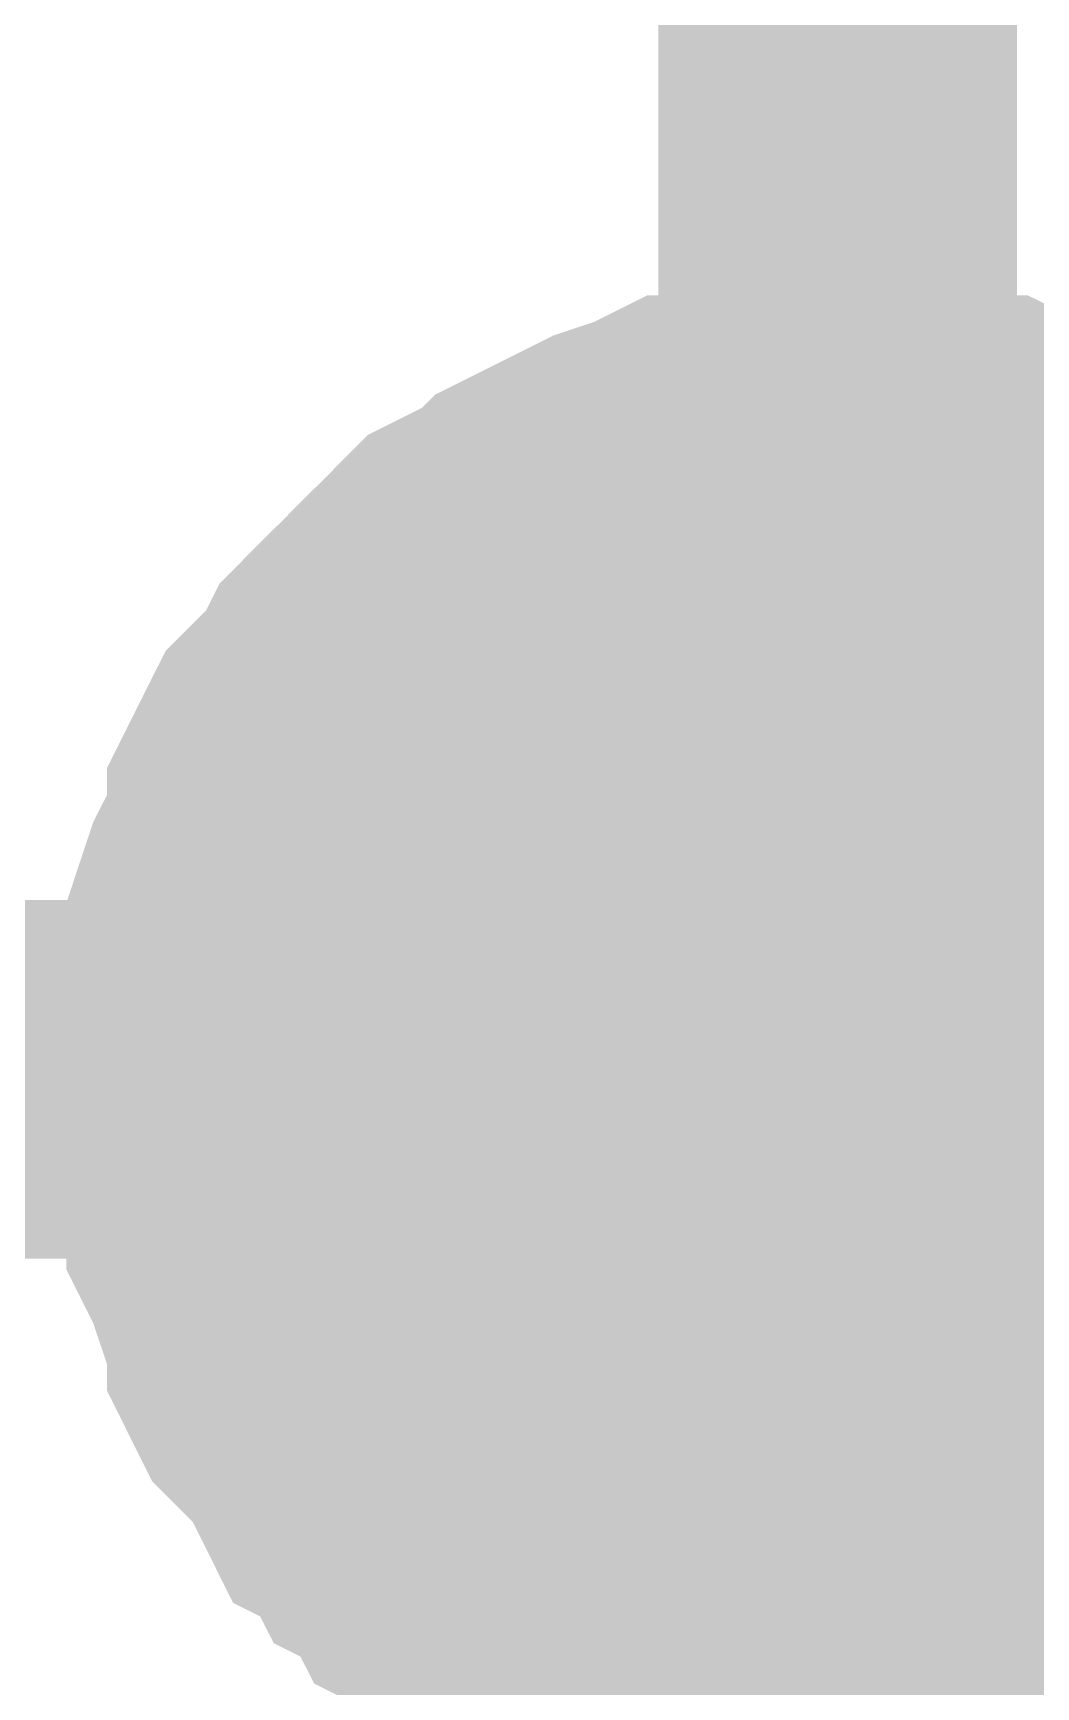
# Model space of a CAD drawing. Header units: inches. Extents: x 0 to 432, y 0 to 280.
# Drawn here: x 240.632 to 241.47, y 167.121 to 168.503 of the extents above; entities that cross this region are included whole.
import ezdxf

# ---------------------------------------------------------------- set-up
doc = ezdxf.new("R2010")
doc.units = ezdxf.units.IN
doc.layers.add('Sheet', color=255, linetype='Continuous')

msp = doc.modelspace()

# ---------------------------------------------------------------- linework, layer by layer
at = {"layer": 'Sheet'}
for points in [[(244.3587, 185.4057, 0.2997, 0.2997, 0), (241.304, 185.4057, 0.2997, 0.2997, 0), (241.304, 167.6288, 0.2997, 0.2997, 0)], [(240.7986, 167.6288, 0.2997, 0.2997, 0), (240.7986, 167.6512, 0.2997, 0.2997, 0), (240.7986, 167.6849, 0.2997, 0.2997, 0), (240.8098, 167.7074, 0.2997, 0.2997, 0), (240.8098, 167.7298, 0.2997, 0.2997, 0), (240.8098, 167.7523, 0.2997, 0.2997, 0), (240.821, 167.786, 0.2997, 0.2997, 0), (240.8323, 167.8084, 0.2997, 0.2997, 0), (240.8435, 167.8309, 0.2997, 0.2997, 0), (240.8435, 167.8534, 0.2997, 0.2997, 0), (240.8547, 167.8758, 0.2997, 0.2997, 0), (240.866, 167.8983, 0.2997, 0.2997, 0), (240.8884, 167.9207, 0.2997, 0.2997, 0), (240.8997, 167.932, 0.2997, 0.2997, 0), (240.9109, 167.9544, 0.2997, 0.2997, 0), (240.9333, 167.9769, 0.2997, 0.2997, 0), (240.9446, 167.9881, 0.2997, 0.2997, 0), (240.967, 168.0106, 0.2997, 0.2997, 0), (240.9783, 168.0218, 0.2997, 0.2997, 0), (241.0007, 168.0443, 0.2997, 0.2997, 0), (241.0232, 168.0555, 0.2997, 0.2997, 0), (241.0457, 168.0667, 0.2997, 0.2997, 0), (241.0569, 168.078, 0.2997, 0.2997, 0), (241.0793, 168.0892, 0.2997, 0.2997, 0), (241.1018, 168.1004, 0.2997, 0.2997, 0), (241.1243, 168.1117, 0.2997, 0.2997, 0), (241.158, 168.1229, 0.2997, 0.2997, 0), (241.1804, 168.1341, 0.2997, 0.2997, 0), (241.2029, 168.1341, 0.2997, 0.2997, 0), (241.2253, 168.1341, 0.2997, 0.2997, 0), (241.2478, 168.1453, 0.2997, 0.2997, 0), (241.2815, 168.1453, 0.2997, 0.2997, 0), (241.304, 168.1453, 0.2997, 0.2997, 0)], [(240.7986, 167.6288, 0.2997, 0.2997, 0), (240.7986, 167.6512, 0.2997, 0.2997, 0), (240.7986, 167.6849, 0.2997, 0.2997, 0), (240.8098, 167.7074, 0.2997, 0.2997, 0), (240.8098, 167.7298, 0.2997, 0.2997, 0), (240.8098, 167.7523, 0.2997, 0.2997, 0), (240.821, 167.786, 0.2997, 0.2997, 0), (240.8323, 167.8084, 0.2997, 0.2997, 0), (240.8435, 167.8309, 0.2997, 0.2997, 0), (240.8435, 167.8534, 0.2997, 0.2997, 0), (240.8547, 167.8758, 0.2997, 0.2997, 0), (240.866, 167.8983, 0.2997, 0.2997, 0), (240.8884, 167.9207, 0.2997, 0.2997, 0), (240.8997, 167.932, 0.2997, 0.2997, 0), (240.9109, 167.9544, 0.2997, 0.2997, 0), (240.9333, 167.9769, 0.2997, 0.2997, 0), (240.9446, 167.9881, 0.2997, 0.2997, 0), (240.967, 168.0106, 0.2997, 0.2997, 0), (240.9783, 168.0218, 0.2997, 0.2997, 0), (241.0007, 168.0443, 0.2997, 0.2997, 0), (241.0232, 168.0555, 0.2997, 0.2997, 0), (241.0457, 168.0667, 0.2997, 0.2997, 0), (241.0569, 168.078, 0.2997, 0.2997, 0), (241.0793, 168.0892, 0.2997, 0.2997, 0), (241.1018, 168.1004, 0.2997, 0.2997, 0), (241.1243, 168.1117, 0.2997, 0.2997, 0), (241.158, 168.1229, 0.2997, 0.2997, 0), (241.1804, 168.1341, 0.2997, 0.2997, 0), (241.2029, 168.1341, 0.2997, 0.2997, 0), (241.2253, 168.1341, 0.2997, 0.2997, 0), (241.2478, 168.1453, 0.2997, 0.2997, 0), (241.2815, 168.1453, 0.2997, 0.2997, 0), (241.304, 168.1453, 0.2997, 0.2997, 0)], [(240.7986, 167.6288, 0.2997, 0.2997, 0), (240.7986, 167.6512, 0.2997, 0.2997, 0), (240.7986, 167.6849, 0.2997, 0.2997, 0), (240.8098, 167.7074, 0.2997, 0.2997, 0), (240.8098, 167.7298, 0.2997, 0.2997, 0), (240.8098, 167.7523, 0.2997, 0.2997, 0), (240.821, 167.786, 0.2997, 0.2997, 0), (240.8323, 167.8084, 0.2997, 0.2997, 0), (240.8435, 167.8309, 0.2997, 0.2997, 0), (240.8435, 167.8534, 0.2997, 0.2997, 0), (240.8547, 167.8758, 0.2997, 0.2997, 0), (240.866, 167.8983, 0.2997, 0.2997, 0), (240.8884, 167.9207, 0.2997, 0.2997, 0), (240.8997, 167.932, 0.2997, 0.2997, 0), (240.9109, 167.9544, 0.2997, 0.2997, 0), (240.9333, 167.9769, 0.2997, 0.2997, 0), (240.9446, 167.9881, 0.2997, 0.2997, 0), (240.967, 168.0106, 0.2997, 0.2997, 0), (240.9783, 168.0218, 0.2997, 0.2997, 0), (241.0007, 168.0443, 0.2997, 0.2997, 0), (241.0232, 168.0555, 0.2997, 0.2997, 0), (241.0457, 168.0667, 0.2997, 0.2997, 0), (241.0569, 168.078, 0.2997, 0.2997, 0), (241.0793, 168.0892, 0.2997, 0.2997, 0), (241.1018, 168.1004, 0.2997, 0.2997, 0), (241.1243, 168.1117, 0.2997, 0.2997, 0), (241.158, 168.1229, 0.2997, 0.2997, 0), (241.1804, 168.1341, 0.2997, 0.2997, 0), (241.2029, 168.1341, 0.2997, 0.2997, 0), (241.2253, 168.1341, 0.2997, 0.2997, 0), (241.2478, 168.1453, 0.2997, 0.2997, 0), (241.2815, 168.1453, 0.2997, 0.2997, 0), (241.304, 168.1453, 0.2997, 0.2997, 0)], [(240.7986, 167.6288, 0.2997, 0.2997, 0), (240.7986, 167.6512, 0.2997, 0.2997, 0), (240.7986, 167.6849, 0.2997, 0.2997, 0), (240.8098, 167.7074, 0.2997, 0.2997, 0), (240.8098, 167.7298, 0.2997, 0.2997, 0), (240.8098, 167.7523, 0.2997, 0.2997, 0), (240.821, 167.786, 0.2997, 0.2997, 0), (240.8323, 167.8084, 0.2997, 0.2997, 0), (240.8435, 167.8309, 0.2997, 0.2997, 0), (240.8435, 167.8534, 0.2997, 0.2997, 0), (240.8547, 167.8758, 0.2997, 0.2997, 0), (240.866, 167.8983, 0.2997, 0.2997, 0), (240.8884, 167.9207, 0.2997, 0.2997, 0), (240.8997, 167.932, 0.2997, 0.2997, 0), (240.9109, 167.9544, 0.2997, 0.2997, 0), (240.9333, 167.9769, 0.2997, 0.2997, 0), (240.9446, 167.9881, 0.2997, 0.2997, 0), (240.967, 168.0106, 0.2997, 0.2997, 0), (240.9783, 168.0218, 0.2997, 0.2997, 0), (241.0007, 168.0443, 0.2997, 0.2997, 0), (241.0232, 168.0555, 0.2997, 0.2997, 0), (241.0457, 168.0667, 0.2997, 0.2997, 0), (241.0569, 168.078, 0.2997, 0.2997, 0), (241.0793, 168.0892, 0.2997, 0.2997, 0), (241.1018, 168.1004, 0.2997, 0.2997, 0), (241.1243, 168.1117, 0.2997, 0.2997, 0), (241.158, 168.1229, 0.2997, 0.2997, 0), (241.1804, 168.1341, 0.2997, 0.2997, 0), (241.2029, 168.1341, 0.2997, 0.2997, 0), (241.2253, 168.1341, 0.2997, 0.2997, 0), (241.2478, 168.1453, 0.2997, 0.2997, 0), (241.2815, 168.1453, 0.2997, 0.2997, 0), (241.304, 168.1453, 0.2997, 0.2997, 0)], [(241.304, 168.1453, 0.2997, 0.2997, 0), (241.304, 168.1453, 0.2997, 0.2997, 0)], [(241.304, 168.1453, 0.2997, 0.2997, 0), (241.3264, 168.1453, 0.2997, 0.2997, 0), (241.3601, 168.1453, 0.2997, 0.2997, 0), (241.3826, 168.1341, 0.2997, 0.2997, 0), (241.405, 168.1341, 0.2997, 0.2997, 0), (241.4275, 168.1341, 0.2997, 0.2997, 0), (241.45, 168.1229, 0.2997, 0.2997, 0), (241.4837, 168.1117, 0.2997, 0.2997, 0), (241.5061, 168.1004, 0.2997, 0.2997, 0), (241.5286, 168.0892, 0.2997, 0.2997, 0), (241.551, 168.078, 0.2997, 0.2997, 0), (241.5623, 168.0667, 0.2997, 0.2997, 0), (241.5847, 168.0555, 0.2997, 0.2997, 0), (241.6072, 168.0443, 0.2997, 0.2997, 0), (241.6297, 168.0218, 0.2997, 0.2997, 0)], [(241.304, 168.1453, 0.2997, 0.2997, 0), (241.304, 168.1453, 0.2997, 0.2997, 0)], [(241.304, 168.1453, 0.2997, 0.2997, 0), (241.3264, 168.1453, 0.2997, 0.2997, 0), (241.3601, 168.1453, 0.2997, 0.2997, 0), (241.3826, 168.1341, 0.2997, 0.2997, 0), (241.405, 168.1341, 0.2997, 0.2997, 0), (241.4275, 168.1341, 0.2997, 0.2997, 0), (241.45, 168.1229, 0.2997, 0.2997, 0), (241.4837, 168.1117, 0.2997, 0.2997, 0), (241.5061, 168.1004, 0.2997, 0.2997, 0), (241.5286, 168.0892, 0.2997, 0.2997, 0), (241.551, 168.078, 0.2997, 0.2997, 0), (241.5623, 168.0667, 0.2997, 0.2997, 0), (241.5847, 168.0555, 0.2997, 0.2997, 0), (241.6072, 168.0443, 0.2997, 0.2997, 0), (241.6297, 168.0218, 0.2997, 0.2997, 0)], [(241.304, 168.1453, 0.2997, 0.2997, 0), (241.304, 168.1453, 0.2997, 0.2997, 0)], [(241.304, 168.1453, 0.2997, 0.2997, 0), (241.3264, 168.1453, 0.2997, 0.2997, 0), (241.3601, 168.1453, 0.2997, 0.2997, 0), (241.3826, 168.1341, 0.2997, 0.2997, 0), (241.405, 168.1341, 0.2997, 0.2997, 0), (241.4275, 168.1341, 0.2997, 0.2997, 0), (241.45, 168.1229, 0.2997, 0.2997, 0), (241.4837, 168.1117, 0.2997, 0.2997, 0), (241.5061, 168.1004, 0.2997, 0.2997, 0), (241.5286, 168.0892, 0.2997, 0.2997, 0), (241.551, 168.078, 0.2997, 0.2997, 0), (241.5623, 168.0667, 0.2997, 0.2997, 0), (241.5847, 168.0555, 0.2997, 0.2997, 0), (241.6072, 168.0443, 0.2997, 0.2997, 0), (241.6297, 168.0218, 0.2997, 0.2997, 0)], [(241.304, 168.1453, 0.2997, 0.2997, 0), (241.304, 168.1453, 0.2997, 0.2997, 0)], [(241.304, 168.1453, 0.2997, 0.2997, 0), (241.3264, 168.1453, 0.2997, 0.2997, 0), (241.3601, 168.1453, 0.2997, 0.2997, 0), (241.3826, 168.1341, 0.2997, 0.2997, 0), (241.405, 168.1341, 0.2997, 0.2997, 0), (241.4275, 168.1341, 0.2997, 0.2997, 0), (241.45, 168.1229, 0.2997, 0.2997, 0), (241.4837, 168.1117, 0.2997, 0.2997, 0), (241.5061, 168.1004, 0.2997, 0.2997, 0), (241.5286, 168.0892, 0.2997, 0.2997, 0), (241.551, 168.078, 0.2997, 0.2997, 0), (241.5623, 168.0667, 0.2997, 0.2997, 0), (241.5847, 168.0555, 0.2997, 0.2997, 0), (241.6072, 168.0443, 0.2997, 0.2997, 0), (241.6297, 168.0218, 0.2997, 0.2997, 0)], [(240.7986, 167.6288, 0.0991, 0.0991, 0), (240.7986, 167.6512, 0.0991, 0.0991, 0), (240.7986, 167.6849, 0.0991, 0.0991, 0), (240.8098, 167.7074, 0.0991, 0.0991, 0), (240.8098, 167.7298, 0.0991, 0.0991, 0), (240.8098, 167.7523, 0.0991, 0.0991, 0), (240.821, 167.786, 0.0991, 0.0991, 0), (240.8323, 167.8084, 0.0991, 0.0991, 0), (240.8435, 167.8309, 0.0991, 0.0991, 0), (240.8435, 167.8534, 0.0991, 0.0991, 0), (240.8547, 167.8758, 0.0991, 0.0991, 0), (240.866, 167.8983, 0.0991, 0.0991, 0), (240.8884, 167.9207, 0.0991, 0.0991, 0), (240.8997, 167.932, 0.0991, 0.0991, 0), (240.9109, 167.9544, 0.0991, 0.0991, 0), (240.9333, 167.9769, 0.0991, 0.0991, 0), (240.9446, 167.9881, 0.0991, 0.0991, 0), (240.967, 168.0106, 0.0991, 0.0991, 0), (240.9783, 168.0218, 0.0991, 0.0991, 0), (241.0007, 168.0443, 0.0991, 0.0991, 0), (241.0232, 168.0555, 0.0991, 0.0991, 0), (241.0457, 168.0667, 0.0991, 0.0991, 0), (241.0569, 168.078, 0.0991, 0.0991, 0), (241.0793, 168.0892, 0.0991, 0.0991, 0), (241.1018, 168.1004, 0.0991, 0.0991, 0), (241.1243, 168.1117, 0.0991, 0.0991, 0), (241.158, 168.1229, 0.0991, 0.0991, 0), (241.1804, 168.1341, 0.0991, 0.0991, 0), (241.2029, 168.1341, 0.0991, 0.0991, 0), (241.2253, 168.1341, 0.0991, 0.0991, 0), (241.2478, 168.1453, 0.0991, 0.0991, 0), (241.2815, 168.1453, 0.0991, 0.0991, 0), (241.304, 168.1453, 0.0991, 0.0991, 0)], [(240.7986, 167.6288, 0.0991, 0.0991, 0), (240.7986, 167.6512, 0.0991, 0.0991, 0), (240.7986, 167.6849, 0.0991, 0.0991, 0), (240.8098, 167.7074, 0.0991, 0.0991, 0), (240.8098, 167.7298, 0.0991, 0.0991, 0), (240.8098, 167.7523, 0.0991, 0.0991, 0), (240.821, 167.786, 0.0991, 0.0991, 0), (240.8323, 167.8084, 0.0991, 0.0991, 0), (240.8435, 167.8309, 0.0991, 0.0991, 0), (240.8435, 167.8534, 0.0991, 0.0991, 0), (240.8547, 167.8758, 0.0991, 0.0991, 0), (240.866, 167.8983, 0.0991, 0.0991, 0), (240.8884, 167.9207, 0.0991, 0.0991, 0), (240.8997, 167.932, 0.0991, 0.0991, 0), (240.9109, 167.9544, 0.0991, 0.0991, 0), (240.9333, 167.9769, 0.0991, 0.0991, 0), (240.9446, 167.9881, 0.0991, 0.0991, 0), (240.967, 168.0106, 0.0991, 0.0991, 0), (240.9783, 168.0218, 0.0991, 0.0991, 0), (241.0007, 168.0443, 0.0991, 0.0991, 0), (241.0232, 168.0555, 0.0991, 0.0991, 0), (241.0457, 168.0667, 0.0991, 0.0991, 0), (241.0569, 168.078, 0.0991, 0.0991, 0), (241.0793, 168.0892, 0.0991, 0.0991, 0), (241.1018, 168.1004, 0.0991, 0.0991, 0), (241.1243, 168.1117, 0.0991, 0.0991, 0), (241.158, 168.1229, 0.0991, 0.0991, 0), (241.1804, 168.1341, 0.0991, 0.0991, 0), (241.2029, 168.1341, 0.0991, 0.0991, 0), (241.2253, 168.1341, 0.0991, 0.0991, 0), (241.2478, 168.1453, 0.0991, 0.0991, 0), (241.2815, 168.1453, 0.0991, 0.0991, 0), (241.304, 168.1453, 0.0991, 0.0991, 0)], [(240.7986, 167.6288, 0.0991, 0.0991, 0), (240.7986, 167.6512, 0.0991, 0.0991, 0), (240.7986, 167.6849, 0.0991, 0.0991, 0), (240.8098, 167.7074, 0.0991, 0.0991, 0), (240.8098, 167.7298, 0.0991, 0.0991, 0), (240.8098, 167.7523, 0.0991, 0.0991, 0), (240.821, 167.786, 0.0991, 0.0991, 0), (240.8323, 167.8084, 0.0991, 0.0991, 0), (240.8435, 167.8309, 0.0991, 0.0991, 0), (240.8435, 167.8534, 0.0991, 0.0991, 0), (240.8547, 167.8758, 0.0991, 0.0991, 0), (240.866, 167.8983, 0.0991, 0.0991, 0), (240.8884, 167.9207, 0.0991, 0.0991, 0), (240.8997, 167.932, 0.0991, 0.0991, 0), (240.9109, 167.9544, 0.0991, 0.0991, 0), (240.9333, 167.9769, 0.0991, 0.0991, 0), (240.9446, 167.9881, 0.0991, 0.0991, 0), (240.967, 168.0106, 0.0991, 0.0991, 0), (240.9783, 168.0218, 0.0991, 0.0991, 0), (241.0007, 168.0443, 0.0991, 0.0991, 0), (241.0232, 168.0555, 0.0991, 0.0991, 0), (241.0457, 168.0667, 0.0991, 0.0991, 0), (241.0569, 168.078, 0.0991, 0.0991, 0), (241.0793, 168.0892, 0.0991, 0.0991, 0), (241.1018, 168.1004, 0.0991, 0.0991, 0), (241.1243, 168.1117, 0.0991, 0.0991, 0), (241.158, 168.1229, 0.0991, 0.0991, 0), (241.1804, 168.1341, 0.0991, 0.0991, 0), (241.2029, 168.1341, 0.0991, 0.0991, 0), (241.2253, 168.1341, 0.0991, 0.0991, 0), (241.2478, 168.1453, 0.0991, 0.0991, 0), (241.2815, 168.1453, 0.0991, 0.0991, 0), (241.304, 168.1453, 0.0991, 0.0991, 0)], [(240.7986, 167.6288, 0.0991, 0.0991, 0), (240.7986, 167.6512, 0.0991, 0.0991, 0), (240.7986, 167.6849, 0.0991, 0.0991, 0), (240.8098, 167.7074, 0.0991, 0.0991, 0), (240.8098, 167.7298, 0.0991, 0.0991, 0), (240.8098, 167.7523, 0.0991, 0.0991, 0), (240.821, 167.786, 0.0991, 0.0991, 0), (240.8323, 167.8084, 0.0991, 0.0991, 0), (240.8435, 167.8309, 0.0991, 0.0991, 0), (240.8435, 167.8534, 0.0991, 0.0991, 0), (240.8547, 167.8758, 0.0991, 0.0991, 0), (240.866, 167.8983, 0.0991, 0.0991, 0), (240.8884, 167.9207, 0.0991, 0.0991, 0), (240.8997, 167.932, 0.0991, 0.0991, 0), (240.9109, 167.9544, 0.0991, 0.0991, 0), (240.9333, 167.9769, 0.0991, 0.0991, 0), (240.9446, 167.9881, 0.0991, 0.0991, 0), (240.967, 168.0106, 0.0991, 0.0991, 0), (240.9783, 168.0218, 0.0991, 0.0991, 0), (241.0007, 168.0443, 0.0991, 0.0991, 0), (241.0232, 168.0555, 0.0991, 0.0991, 0), (241.0457, 168.0667, 0.0991, 0.0991, 0), (241.0569, 168.078, 0.0991, 0.0991, 0), (241.0793, 168.0892, 0.0991, 0.0991, 0), (241.1018, 168.1004, 0.0991, 0.0991, 0), (241.1243, 168.1117, 0.0991, 0.0991, 0), (241.158, 168.1229, 0.0991, 0.0991, 0), (241.1804, 168.1341, 0.0991, 0.0991, 0), (241.2029, 168.1341, 0.0991, 0.0991, 0), (241.2253, 168.1341, 0.0991, 0.0991, 0), (241.2478, 168.1453, 0.0991, 0.0991, 0), (241.2815, 168.1453, 0.0991, 0.0991, 0), (241.304, 168.1453, 0.0991, 0.0991, 0)], [(241.304, 168.1453, 0.0991, 0.0991, 0), (241.304, 168.1453, 0.0991, 0.0991, 0)], [(241.304, 168.1453, 0.0991, 0.0991, 0), (241.3264, 168.1453, 0.0991, 0.0991, 0), (241.3601, 168.1453, 0.0991, 0.0991, 0), (241.3826, 168.1341, 0.0991, 0.0991, 0), (241.405, 168.1341, 0.0991, 0.0991, 0), (241.4275, 168.1341, 0.0991, 0.0991, 0), (241.45, 168.1229, 0.0991, 0.0991, 0), (241.4837, 168.1117, 0.0991, 0.0991, 0), (241.5061, 168.1004, 0.0991, 0.0991, 0), (241.5286, 168.0892, 0.0991, 0.0991, 0)], [(241.304, 168.1453, 0.0991, 0.0991, 0), (241.304, 168.1453, 0.0991, 0.0991, 0)], [(241.304, 168.1453, 0.0991, 0.0991, 0), (241.3264, 168.1453, 0.0991, 0.0991, 0), (241.3601, 168.1453, 0.0991, 0.0991, 0), (241.3826, 168.1341, 0.0991, 0.0991, 0), (241.405, 168.1341, 0.0991, 0.0991, 0), (241.4275, 168.1341, 0.0991, 0.0991, 0), (241.45, 168.1229, 0.0991, 0.0991, 0), (241.4837, 168.1117, 0.0991, 0.0991, 0), (241.5061, 168.1004, 0.0991, 0.0991, 0), (241.5286, 168.0892, 0.0991, 0.0991, 0)], [(241.304, 168.1453, 0.0991, 0.0991, 0), (241.304, 168.1453, 0.0991, 0.0991, 0)], [(241.304, 168.1453, 0.0991, 0.0991, 0), (241.3264, 168.1453, 0.0991, 0.0991, 0), (241.3601, 168.1453, 0.0991, 0.0991, 0), (241.3826, 168.1341, 0.0991, 0.0991, 0), (241.405, 168.1341, 0.0991, 0.0991, 0), (241.4275, 168.1341, 0.0991, 0.0991, 0), (241.45, 168.1229, 0.0991, 0.0991, 0), (241.4837, 168.1117, 0.0991, 0.0991, 0), (241.5061, 168.1004, 0.0991, 0.0991, 0), (241.5286, 168.0892, 0.0991, 0.0991, 0)], [(241.304, 168.1453, 0.0991, 0.0991, 0), (241.304, 168.1453, 0.0991, 0.0991, 0)], [(241.304, 168.1453, 0.0991, 0.0991, 0), (241.3264, 168.1453, 0.0991, 0.0991, 0), (241.3601, 168.1453, 0.0991, 0.0991, 0), (241.3826, 168.1341, 0.0991, 0.0991, 0), (241.405, 168.1341, 0.0991, 0.0991, 0), (241.4275, 168.1341, 0.0991, 0.0991, 0), (241.45, 168.1229, 0.0991, 0.0991, 0), (241.4837, 168.1117, 0.0991, 0.0991, 0), (241.5061, 168.1004, 0.0991, 0.0991, 0), (241.5286, 168.0892, 0.0991, 0.0991, 0)], [(247.4023, 147.3139, 0.2997, 0.2997, 0), (241.304, 147.3139, 0.2997, 0.2997, 0), (241.304, 167.6288, 0.2997, 0.2997, 0), (238.2604, 167.6288, 0.2997, 0.2997, 0)], [(241.304, 167.1234, 0.2997, 0.2997, 0), (241.2815, 167.1234, 0.2997, 0.2997, 0), (241.2478, 167.1234, 0.2997, 0.2997, 0), (241.2253, 167.1347, 0.2997, 0.2997, 0), (241.2029, 167.1347, 0.2997, 0.2997, 0), (241.1804, 167.1347, 0.2997, 0.2997, 0), (241.158, 167.1459, 0.2997, 0.2997, 0), (241.1243, 167.1571, 0.2997, 0.2997, 0), (241.1018, 167.1683, 0.2997, 0.2997, 0), (241.0793, 167.1683, 0.2997, 0.2997, 0), (241.0569, 167.1796, 0.2997, 0.2997, 0), (241.0457, 167.1908, 0.2997, 0.2997, 0), (241.0232, 167.2133, 0.2997, 0.2997, 0), (241.0007, 167.2245, 0.2997, 0.2997, 0), (240.9783, 167.2357, 0.2997, 0.2997, 0), (240.967, 167.2582, 0.2997, 0.2997, 0), (240.9446, 167.2694, 0.2997, 0.2997, 0), (240.9333, 167.2919, 0.2997, 0.2997, 0), (240.9109, 167.3031, 0.2997, 0.2997, 0), (240.8997, 167.3256, 0.2997, 0.2997, 0), (240.8884, 167.348, 0.2997, 0.2997, 0), (240.866, 167.3705, 0.2997, 0.2997, 0), (240.8547, 167.3817, 0.2997, 0.2997, 0), (240.8435, 167.4042, 0.2997, 0.2997, 0), (240.8435, 167.4266, 0.2997, 0.2997, 0), (240.8323, 167.4491, 0.2997, 0.2997, 0), (240.821, 167.4828, 0.2997, 0.2997, 0), (240.8098, 167.5052, 0.2997, 0.2997, 0), (240.8098, 167.5277, 0.2997, 0.2997, 0), (240.8098, 167.5502, 0.2997, 0.2997, 0), (240.7986, 167.5726, 0.2997, 0.2997, 0), (240.7986, 167.6063, 0.2997, 0.2997, 0), (240.7986, 167.6288, 0.2997, 0.2997, 0)], [(240.7986, 167.6288, 0.2997, 0.2997, 0), (240.7986, 167.6288, 0.2997, 0.2997, 0)], [(241.304, 167.1234, 0.2997, 0.2997, 0), (241.2815, 167.1234, 0.2997, 0.2997, 0), (241.2478, 167.1234, 0.2997, 0.2997, 0), (241.2253, 167.1347, 0.2997, 0.2997, 0), (241.2029, 167.1347, 0.2997, 0.2997, 0), (241.1804, 167.1347, 0.2997, 0.2997, 0), (241.158, 167.1459, 0.2997, 0.2997, 0), (241.1243, 167.1571, 0.2997, 0.2997, 0), (241.1018, 167.1683, 0.2997, 0.2997, 0), (241.0793, 167.1683, 0.2997, 0.2997, 0), (241.0569, 167.1796, 0.2997, 0.2997, 0), (241.0457, 167.1908, 0.2997, 0.2997, 0), (241.0232, 167.2133, 0.2997, 0.2997, 0), (241.0007, 167.2245, 0.2997, 0.2997, 0), (240.9783, 167.2357, 0.2997, 0.2997, 0), (240.967, 167.2582, 0.2997, 0.2997, 0), (240.9446, 167.2694, 0.2997, 0.2997, 0), (240.9333, 167.2919, 0.2997, 0.2997, 0), (240.9109, 167.3031, 0.2997, 0.2997, 0), (240.8997, 167.3256, 0.2997, 0.2997, 0), (240.8884, 167.348, 0.2997, 0.2997, 0), (240.866, 167.3705, 0.2997, 0.2997, 0), (240.8547, 167.3817, 0.2997, 0.2997, 0), (240.8435, 167.4042, 0.2997, 0.2997, 0), (240.8435, 167.4266, 0.2997, 0.2997, 0), (240.8323, 167.4491, 0.2997, 0.2997, 0), (240.821, 167.4828, 0.2997, 0.2997, 0), (240.8098, 167.5052, 0.2997, 0.2997, 0), (240.8098, 167.5277, 0.2997, 0.2997, 0), (240.8098, 167.5502, 0.2997, 0.2997, 0), (240.7986, 167.5726, 0.2997, 0.2997, 0), (240.7986, 167.6063, 0.2997, 0.2997, 0), (240.7986, 167.6288, 0.2997, 0.2997, 0)], [(240.7986, 167.6288, 0.2997, 0.2997, 0), (240.7986, 167.6288, 0.2997, 0.2997, 0)], [(241.304, 167.1234, 0.2997, 0.2997, 0), (241.2815, 167.1234, 0.2997, 0.2997, 0), (241.2478, 167.1234, 0.2997, 0.2997, 0), (241.2253, 167.1347, 0.2997, 0.2997, 0), (241.2029, 167.1347, 0.2997, 0.2997, 0), (241.1804, 167.1347, 0.2997, 0.2997, 0), (241.158, 167.1459, 0.2997, 0.2997, 0), (241.1243, 167.1571, 0.2997, 0.2997, 0), (241.1018, 167.1683, 0.2997, 0.2997, 0), (241.0793, 167.1683, 0.2997, 0.2997, 0), (241.0569, 167.1796, 0.2997, 0.2997, 0), (241.0457, 167.1908, 0.2997, 0.2997, 0), (241.0232, 167.2133, 0.2997, 0.2997, 0), (241.0007, 167.2245, 0.2997, 0.2997, 0), (240.9783, 167.2357, 0.2997, 0.2997, 0), (240.967, 167.2582, 0.2997, 0.2997, 0), (240.9446, 167.2694, 0.2997, 0.2997, 0), (240.9333, 167.2919, 0.2997, 0.2997, 0), (240.9109, 167.3031, 0.2997, 0.2997, 0), (240.8997, 167.3256, 0.2997, 0.2997, 0), (240.8884, 167.348, 0.2997, 0.2997, 0), (240.866, 167.3705, 0.2997, 0.2997, 0), (240.8547, 167.3817, 0.2997, 0.2997, 0), (240.8435, 167.4042, 0.2997, 0.2997, 0), (240.8435, 167.4266, 0.2997, 0.2997, 0), (240.8323, 167.4491, 0.2997, 0.2997, 0), (240.821, 167.4828, 0.2997, 0.2997, 0), (240.8098, 167.5052, 0.2997, 0.2997, 0), (240.8098, 167.5277, 0.2997, 0.2997, 0), (240.8098, 167.5502, 0.2997, 0.2997, 0), (240.7986, 167.5726, 0.2997, 0.2997, 0), (240.7986, 167.6063, 0.2997, 0.2997, 0), (240.7986, 167.6288, 0.2997, 0.2997, 0)], [(240.7986, 167.6288, 0.2997, 0.2997, 0), (240.7986, 167.6288, 0.2997, 0.2997, 0)], [(241.304, 167.1234, 0.2997, 0.2997, 0), (241.2815, 167.1234, 0.2997, 0.2997, 0), (241.2478, 167.1234, 0.2997, 0.2997, 0), (241.2253, 167.1347, 0.2997, 0.2997, 0), (241.2029, 167.1347, 0.2997, 0.2997, 0), (241.1804, 167.1347, 0.2997, 0.2997, 0), (241.158, 167.1459, 0.2997, 0.2997, 0), (241.1243, 167.1571, 0.2997, 0.2997, 0), (241.1018, 167.1683, 0.2997, 0.2997, 0), (241.0793, 167.1683, 0.2997, 0.2997, 0), (241.0569, 167.1796, 0.2997, 0.2997, 0), (241.0457, 167.1908, 0.2997, 0.2997, 0), (241.0232, 167.2133, 0.2997, 0.2997, 0), (241.0007, 167.2245, 0.2997, 0.2997, 0), (240.9783, 167.2357, 0.2997, 0.2997, 0), (240.967, 167.2582, 0.2997, 0.2997, 0), (240.9446, 167.2694, 0.2997, 0.2997, 0), (240.9333, 167.2919, 0.2997, 0.2997, 0), (240.9109, 167.3031, 0.2997, 0.2997, 0), (240.8997, 167.3256, 0.2997, 0.2997, 0), (240.8884, 167.348, 0.2997, 0.2997, 0), (240.866, 167.3705, 0.2997, 0.2997, 0), (240.8547, 167.3817, 0.2997, 0.2997, 0), (240.8435, 167.4042, 0.2997, 0.2997, 0), (240.8435, 167.4266, 0.2997, 0.2997, 0), (240.8323, 167.4491, 0.2997, 0.2997, 0), (240.821, 167.4828, 0.2997, 0.2997, 0), (240.8098, 167.5052, 0.2997, 0.2997, 0), (240.8098, 167.5277, 0.2997, 0.2997, 0), (240.8098, 167.5502, 0.2997, 0.2997, 0), (240.7986, 167.5726, 0.2997, 0.2997, 0), (240.7986, 167.6063, 0.2997, 0.2997, 0), (240.7986, 167.6288, 0.2997, 0.2997, 0)], [(240.7986, 167.6288, 0.2997, 0.2997, 0), (240.7986, 167.6288, 0.2997, 0.2997, 0)], [(241.304, 167.1234, 0.0991, 0.0991, 0), (241.2815, 167.1234, 0.0991, 0.0991, 0), (241.2478, 167.1234, 0.0991, 0.0991, 0), (241.2253, 167.1347, 0.0991, 0.0991, 0), (241.2029, 167.1347, 0.0991, 0.0991, 0), (241.1804, 167.1347, 0.0991, 0.0991, 0), (241.158, 167.1459, 0.0991, 0.0991, 0), (241.1243, 167.1571, 0.0991, 0.0991, 0), (241.1018, 167.1683, 0.0991, 0.0991, 0), (241.0793, 167.1683, 0.0991, 0.0991, 0), (241.0569, 167.1796, 0.0991, 0.0991, 0), (241.0457, 167.1908, 0.0991, 0.0991, 0), (241.0232, 167.2133, 0.0991, 0.0991, 0), (241.0007, 167.2245, 0.0991, 0.0991, 0), (240.9783, 167.2357, 0.0991, 0.0991, 0), (240.967, 167.2582, 0.0991, 0.0991, 0), (240.9446, 167.2694, 0.0991, 0.0991, 0), (240.9333, 167.2919, 0.0991, 0.0991, 0), (240.9109, 167.3031, 0.0991, 0.0991, 0), (240.8997, 167.3256, 0.0991, 0.0991, 0), (240.8884, 167.348, 0.0991, 0.0991, 0), (240.866, 167.3705, 0.0991, 0.0991, 0), (240.8547, 167.3817, 0.0991, 0.0991, 0), (240.8435, 167.4042, 0.0991, 0.0991, 0), (240.8435, 167.4266, 0.0991, 0.0991, 0), (240.8323, 167.4491, 0.0991, 0.0991, 0), (240.821, 167.4828, 0.0991, 0.0991, 0), (240.8098, 167.5052, 0.0991, 0.0991, 0), (240.8098, 167.5277, 0.0991, 0.0991, 0), (240.8098, 167.5502, 0.0991, 0.0991, 0), (240.7986, 167.5726, 0.0991, 0.0991, 0), (240.7986, 167.6063, 0.0991, 0.0991, 0), (240.7986, 167.6288, 0.0991, 0.0991, 0)], [(240.7986, 167.6288, 0.0991, 0.0991, 0), (240.7986, 167.6288, 0.0991, 0.0991, 0)], [(241.304, 167.1234, 0.0991, 0.0991, 0), (241.2815, 167.1234, 0.0991, 0.0991, 0), (241.2478, 167.1234, 0.0991, 0.0991, 0), (241.2253, 167.1347, 0.0991, 0.0991, 0), (241.2029, 167.1347, 0.0991, 0.0991, 0), (241.1804, 167.1347, 0.0991, 0.0991, 0), (241.158, 167.1459, 0.0991, 0.0991, 0), (241.1243, 167.1571, 0.0991, 0.0991, 0), (241.1018, 167.1683, 0.0991, 0.0991, 0), (241.0793, 167.1683, 0.0991, 0.0991, 0), (241.0569, 167.1796, 0.0991, 0.0991, 0), (241.0457, 167.1908, 0.0991, 0.0991, 0), (241.0232, 167.2133, 0.0991, 0.0991, 0), (241.0007, 167.2245, 0.0991, 0.0991, 0), (240.9783, 167.2357, 0.0991, 0.0991, 0), (240.967, 167.2582, 0.0991, 0.0991, 0), (240.9446, 167.2694, 0.0991, 0.0991, 0), (240.9333, 167.2919, 0.0991, 0.0991, 0), (240.9109, 167.3031, 0.0991, 0.0991, 0), (240.8997, 167.3256, 0.0991, 0.0991, 0), (240.8884, 167.348, 0.0991, 0.0991, 0), (240.866, 167.3705, 0.0991, 0.0991, 0), (240.8547, 167.3817, 0.0991, 0.0991, 0), (240.8435, 167.4042, 0.0991, 0.0991, 0), (240.8435, 167.4266, 0.0991, 0.0991, 0), (240.8323, 167.4491, 0.0991, 0.0991, 0), (240.821, 167.4828, 0.0991, 0.0991, 0), (240.8098, 167.5052, 0.0991, 0.0991, 0), (240.8098, 167.5277, 0.0991, 0.0991, 0), (240.8098, 167.5502, 0.0991, 0.0991, 0), (240.7986, 167.5726, 0.0991, 0.0991, 0), (240.7986, 167.6063, 0.0991, 0.0991, 0), (240.7986, 167.6288, 0.0991, 0.0991, 0)], [(240.7986, 167.6288, 0.0991, 0.0991, 0), (240.7986, 167.6288, 0.0991, 0.0991, 0)], [(241.304, 167.1234, 0.0991, 0.0991, 0), (241.2815, 167.1234, 0.0991, 0.0991, 0), (241.2478, 167.1234, 0.0991, 0.0991, 0), (241.2253, 167.1347, 0.0991, 0.0991, 0), (241.2029, 167.1347, 0.0991, 0.0991, 0), (241.1804, 167.1347, 0.0991, 0.0991, 0), (241.158, 167.1459, 0.0991, 0.0991, 0), (241.1243, 167.1571, 0.0991, 0.0991, 0), (241.1018, 167.1683, 0.0991, 0.0991, 0), (241.0793, 167.1683, 0.0991, 0.0991, 0), (241.0569, 167.1796, 0.0991, 0.0991, 0), (241.0457, 167.1908, 0.0991, 0.0991, 0), (241.0232, 167.2133, 0.0991, 0.0991, 0), (241.0007, 167.2245, 0.0991, 0.0991, 0), (240.9783, 167.2357, 0.0991, 0.0991, 0), (240.967, 167.2582, 0.0991, 0.0991, 0), (240.9446, 167.2694, 0.0991, 0.0991, 0), (240.9333, 167.2919, 0.0991, 0.0991, 0), (240.9109, 167.3031, 0.0991, 0.0991, 0), (240.8997, 167.3256, 0.0991, 0.0991, 0), (240.8884, 167.348, 0.0991, 0.0991, 0), (240.866, 167.3705, 0.0991, 0.0991, 0), (240.8547, 167.3817, 0.0991, 0.0991, 0), (240.8435, 167.4042, 0.0991, 0.0991, 0), (240.8435, 167.4266, 0.0991, 0.0991, 0), (240.8323, 167.4491, 0.0991, 0.0991, 0), (240.821, 167.4828, 0.0991, 0.0991, 0), (240.8098, 167.5052, 0.0991, 0.0991, 0), (240.8098, 167.5277, 0.0991, 0.0991, 0), (240.8098, 167.5502, 0.0991, 0.0991, 0), (240.7986, 167.5726, 0.0991, 0.0991, 0), (240.7986, 167.6063, 0.0991, 0.0991, 0), (240.7986, 167.6288, 0.0991, 0.0991, 0)], [(240.7986, 167.6288, 0.0991, 0.0991, 0), (240.7986, 167.6288, 0.0991, 0.0991, 0)], [(241.304, 167.1234, 0.0991, 0.0991, 0), (241.2815, 167.1234, 0.0991, 0.0991, 0), (241.2478, 167.1234, 0.0991, 0.0991, 0), (241.2253, 167.1347, 0.0991, 0.0991, 0), (241.2029, 167.1347, 0.0991, 0.0991, 0), (241.1804, 167.1347, 0.0991, 0.0991, 0), (241.158, 167.1459, 0.0991, 0.0991, 0), (241.1243, 167.1571, 0.0991, 0.0991, 0), (241.1018, 167.1683, 0.0991, 0.0991, 0), (241.0793, 167.1683, 0.0991, 0.0991, 0), (241.0569, 167.1796, 0.0991, 0.0991, 0), (241.0457, 167.1908, 0.0991, 0.0991, 0), (241.0232, 167.2133, 0.0991, 0.0991, 0), (241.0007, 167.2245, 0.0991, 0.0991, 0), (240.9783, 167.2357, 0.0991, 0.0991, 0), (240.967, 167.2582, 0.0991, 0.0991, 0), (240.9446, 167.2694, 0.0991, 0.0991, 0), (240.9333, 167.2919, 0.0991, 0.0991, 0), (240.9109, 167.3031, 0.0991, 0.0991, 0), (240.8997, 167.3256, 0.0991, 0.0991, 0), (240.8884, 167.348, 0.0991, 0.0991, 0), (240.866, 167.3705, 0.0991, 0.0991, 0), (240.8547, 167.3817, 0.0991, 0.0991, 0), (240.8435, 167.4042, 0.0991, 0.0991, 0), (240.8435, 167.4266, 0.0991, 0.0991, 0), (240.8323, 167.4491, 0.0991, 0.0991, 0), (240.821, 167.4828, 0.0991, 0.0991, 0), (240.8098, 167.5052, 0.0991, 0.0991, 0), (240.8098, 167.5277, 0.0991, 0.0991, 0), (240.8098, 167.5502, 0.0991, 0.0991, 0), (240.7986, 167.5726, 0.0991, 0.0991, 0), (240.7986, 167.6063, 0.0991, 0.0991, 0), (240.7986, 167.6288, 0.0991, 0.0991, 0)], [(240.7986, 167.6288, 0.0991, 0.0991, 0), (240.7986, 167.6288, 0.0991, 0.0991, 0)], [(241.6297, 167.2357, 0.2997, 0.2997, 0), (241.6072, 167.2245, 0.2997, 0.2997, 0), (241.5847, 167.2133, 0.2997, 0.2997, 0), (241.5623, 167.1908, 0.2997, 0.2997, 0), (241.551, 167.1796, 0.2997, 0.2997, 0), (241.5286, 167.1683, 0.2997, 0.2997, 0), (241.5061, 167.1683, 0.2997, 0.2997, 0), (241.4837, 167.1571, 0.2997, 0.2997, 0), (241.45, 167.1459, 0.2997, 0.2997, 0), (241.4275, 167.1347, 0.2997, 0.2997, 0), (241.405, 167.1347, 0.2997, 0.2997, 0), (241.3826, 167.1347, 0.2997, 0.2997, 0), (241.3601, 167.1234, 0.2997, 0.2997, 0), (241.3264, 167.1234, 0.2997, 0.2997, 0), (241.304, 167.1234, 0.2997, 0.2997, 0)], [(241.6297, 167.2357, 0.2997, 0.2997, 0), (241.6072, 167.2245, 0.2997, 0.2997, 0), (241.5847, 167.2133, 0.2997, 0.2997, 0), (241.5623, 167.1908, 0.2997, 0.2997, 0), (241.551, 167.1796, 0.2997, 0.2997, 0), (241.5286, 167.1683, 0.2997, 0.2997, 0), (241.5061, 167.1683, 0.2997, 0.2997, 0), (241.4837, 167.1571, 0.2997, 0.2997, 0), (241.45, 167.1459, 0.2997, 0.2997, 0), (241.4275, 167.1347, 0.2997, 0.2997, 0), (241.405, 167.1347, 0.2997, 0.2997, 0), (241.3826, 167.1347, 0.2997, 0.2997, 0), (241.3601, 167.1234, 0.2997, 0.2997, 0), (241.3264, 167.1234, 0.2997, 0.2997, 0), (241.304, 167.1234, 0.2997, 0.2997, 0)], [(241.6297, 167.2357, 0.2997, 0.2997, 0), (241.6072, 167.2245, 0.2997, 0.2997, 0), (241.5847, 167.2133, 0.2997, 0.2997, 0), (241.5623, 167.1908, 0.2997, 0.2997, 0), (241.551, 167.1796, 0.2997, 0.2997, 0), (241.5286, 167.1683, 0.2997, 0.2997, 0), (241.5061, 167.1683, 0.2997, 0.2997, 0), (241.4837, 167.1571, 0.2997, 0.2997, 0), (241.45, 167.1459, 0.2997, 0.2997, 0), (241.4275, 167.1347, 0.2997, 0.2997, 0), (241.405, 167.1347, 0.2997, 0.2997, 0), (241.3826, 167.1347, 0.2997, 0.2997, 0), (241.3601, 167.1234, 0.2997, 0.2997, 0), (241.3264, 167.1234, 0.2997, 0.2997, 0), (241.304, 167.1234, 0.2997, 0.2997, 0)], [(241.6297, 167.2357, 0.2997, 0.2997, 0), (241.6072, 167.2245, 0.2997, 0.2997, 0), (241.5847, 167.2133, 0.2997, 0.2997, 0), (241.5623, 167.1908, 0.2997, 0.2997, 0), (241.551, 167.1796, 0.2997, 0.2997, 0), (241.5286, 167.1683, 0.2997, 0.2997, 0), (241.5061, 167.1683, 0.2997, 0.2997, 0), (241.4837, 167.1571, 0.2997, 0.2997, 0), (241.45, 167.1459, 0.2997, 0.2997, 0), (241.4275, 167.1347, 0.2997, 0.2997, 0), (241.405, 167.1347, 0.2997, 0.2997, 0), (241.3826, 167.1347, 0.2997, 0.2997, 0), (241.3601, 167.1234, 0.2997, 0.2997, 0), (241.3264, 167.1234, 0.2997, 0.2997, 0), (241.304, 167.1234, 0.2997, 0.2997, 0)], [(241.5286, 167.1683, 0.0991, 0.0991, 0), (241.5061, 167.1683, 0.0991, 0.0991, 0), (241.4837, 167.1571, 0.0991, 0.0991, 0), (241.45, 167.1459, 0.0991, 0.0991, 0), (241.4275, 167.1347, 0.0991, 0.0991, 0), (241.405, 167.1347, 0.0991, 0.0991, 0), (241.3826, 167.1347, 0.0991, 0.0991, 0), (241.3601, 167.1234, 0.0991, 0.0991, 0), (241.3264, 167.1234, 0.0991, 0.0991, 0), (241.304, 167.1234, 0.0991, 0.0991, 0)], [(241.5286, 167.1683, 0.0991, 0.0991, 0), (241.5061, 167.1683, 0.0991, 0.0991, 0), (241.4837, 167.1571, 0.0991, 0.0991, 0), (241.45, 167.1459, 0.0991, 0.0991, 0), (241.4275, 167.1347, 0.0991, 0.0991, 0), (241.405, 167.1347, 0.0991, 0.0991, 0), (241.3826, 167.1347, 0.0991, 0.0991, 0), (241.3601, 167.1234, 0.0991, 0.0991, 0), (241.3264, 167.1234, 0.0991, 0.0991, 0), (241.304, 167.1234, 0.0991, 0.0991, 0)], [(241.5286, 167.1683, 0.0991, 0.0991, 0), (241.5061, 167.1683, 0.0991, 0.0991, 0), (241.4837, 167.1571, 0.0991, 0.0991, 0), (241.45, 167.1459, 0.0991, 0.0991, 0), (241.4275, 167.1347, 0.0991, 0.0991, 0), (241.405, 167.1347, 0.0991, 0.0991, 0), (241.3826, 167.1347, 0.0991, 0.0991, 0), (241.3601, 167.1234, 0.0991, 0.0991, 0), (241.3264, 167.1234, 0.0991, 0.0991, 0), (241.304, 167.1234, 0.0991, 0.0991, 0)], [(241.5286, 167.1683, 0.0991, 0.0991, 0), (241.5061, 167.1683, 0.0991, 0.0991, 0), (241.4837, 167.1571, 0.0991, 0.0991, 0), (241.45, 167.1459, 0.0991, 0.0991, 0), (241.4275, 167.1347, 0.0991, 0.0991, 0), (241.405, 167.1347, 0.0991, 0.0991, 0), (241.3826, 167.1347, 0.0991, 0.0991, 0), (241.3601, 167.1234, 0.0991, 0.0991, 0), (241.3264, 167.1234, 0.0991, 0.0991, 0), (241.304, 167.1234, 0.0991, 0.0991, 0)]]:
    msp.add_lwpolyline(points, format="xyseb", dxfattribs=at)
msp.add_lwpolyline([(241.046, 167.64, 0.508, 0.508, 1), (241.554, 167.64, 0.508, 0.508, 1)], format="xyseb", close=True, dxfattribs=at)

doc.saveas('drawing.dxf')
